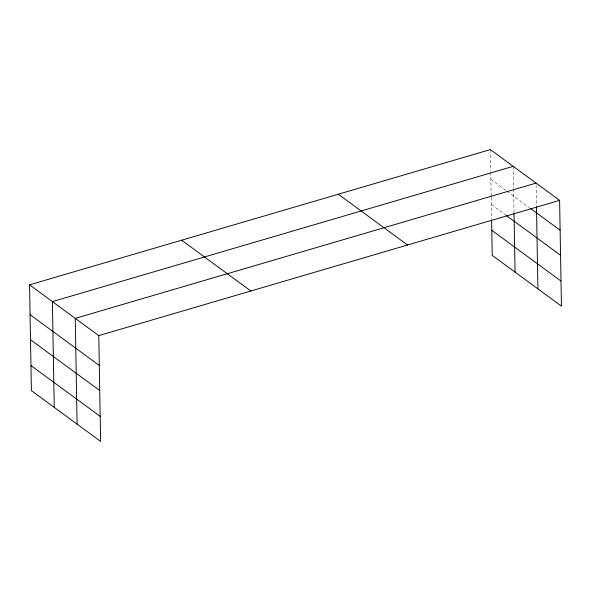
<?xml version="1.0" encoding="UTF-8"?>
<svg xmlns="http://www.w3.org/2000/svg" width="591" height="591" viewBox="0 0 591 591"><rect width="100%" height="100%" fill="white"/><g stroke="black" fill="none" stroke-linecap="round" stroke-linejoin="round"><path stroke-width="0.44" stroke-dasharray="2.96 2.22" d="M490.899 179.435L506.369 190.79M507.108 191.329L529.218 207.544M491.335 204.493L505.335 214.769M536.096 184.909L536.458 205.712M513.217 166.344L513.601 188.056M513.616 188.957L514.037 213.196M490.375 149.589L490.752 171.294M490.766 172.203L491.195 196.441M491.21 197.335L491.594 219.246"/><path stroke-width="0.89" d="M29.55 284.847L98.778 335.629L100.625 441.411L31.397 390.629L29.55 284.847L490.375 149.589L559.603 200.371L561.45 306.153L492.222 255.371L491.609 220.17M513.217 166.344L52.392 301.602L54.239 407.391M536.067 183.099L75.242 318.364L77.089 424.146M98.778 335.629L559.603 200.371M530.688 208.63L560.128 230.217M506.073 215.309L560.563 255.275M491.786 230.313L561.014 281.094M338.303 194.225L407.531 245.006M181.622 240.212L250.85 290.994M30.075 314.693L99.303 365.474M30.51 339.751L99.739 390.533M30.961 365.57L100.189 416.352M536.473 206.621L537.913 288.888M514.037 213.196L515.064 272.133"/></g></svg>
